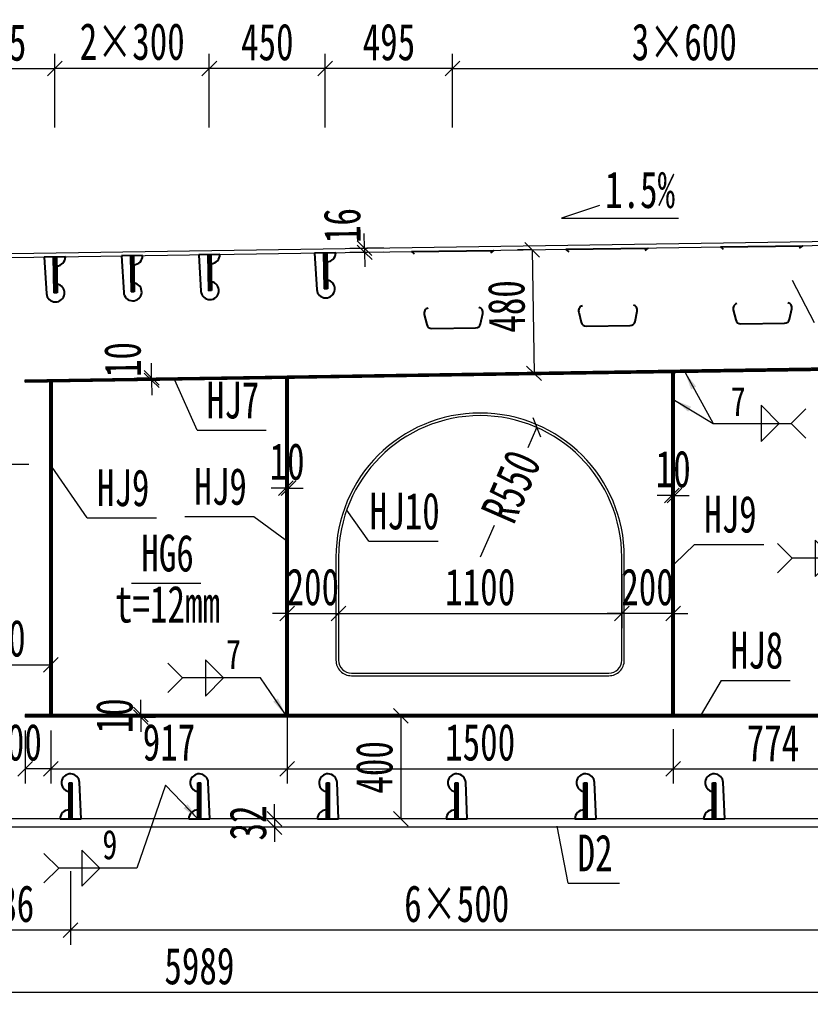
# Model space of a CAD drawing. Header units: millimetres. Extents: x 44597 to 300567, y -113054 to 73044.
# Drawn here: x 148277 to 151348, y -93842 to -90007 of the extents above; entities that cross this region are included whole.
import ezdxf
from ezdxf.enums import TextEntityAlignment as Align

# ---------------------------------------------------------------- set-up
doc = ezdxf.new("R2010")
doc.units = ezdxf.units.MM
doc.layers.get('Defpoints').update_dxf_attribs({"color": 8})
for name, color, linetype, lineweight in [('Dim', 4, 'Continuous', 15), ('文字', 7, 'Continuous', 15), ('细实线', 4, 'Continuous', 15), ('钢板粗线', 1, 'Continuous', 25), ('钢板细线', 6, 'Continuous', 15)]:
    doc.layers.add(name, color=color, linetype=linetype, lineweight=lineweight)
doc.layers.add('Text', color=4, linetype='Continuous')
doc.styles.add('111', font='', dxfattribs={"width": 0.7})
doc.styles.add('BM_Dim', font='', dxfattribs={"width": 0.85})
doc.styles.add('SMEDI', font='', dxfattribs={"width": 0.75})
doc.styles.get("Standard").update_dxf_attribs({"font": ''})
doc.styles.get('111').set_extended_font_data('仿宋_GB2312')
doc.styles.get('BM_Dim').set_extended_font_data('仿宋_GB2312')
doc.styles.get('SMEDI').set_extended_font_data('仿宋_GB2312')
doc.styles.get('Standard').set_extended_font_data('仿宋_GB2312')
doc.dimstyles.new('200', dxfattribs={"dimscale": 0, "dimtxt": 2.5, "dimasz": 1, "dimexe": 1, "dimexo": 1, "dimgap": 0.6, "dimtad": 1, "dimdec": 0, "dimdsep": 46, "dimtxsty": '111', "dimblk": 'OBLIQUE', "dimcen": 0, "dimclrd": 4, "dimclre": 4, "dimclrt": 4, "dimadec": 1, "dimazin": 2, "dimtfac": 1, "dimtdec": 0, "dimtix": 1, "dimtmove": 2, "dimatfit": 3, "dimfxl": 4, "dimfxlon": 1, "dimtolj": 1, "dimlwd": -1, "dimlwe": -1, "dimarcsym": 0})
doc.dimstyles.new('MSteel_1.0_1.0', dxfattribs={"dimtxt": 3, "dimasz": 1.2, "dimexe": 1, "dimexo": 1, "dimgap": 1, "dimtad": 3, "dimtoh": 1, "dimdec": 0, "dimzin": 0, "dimdsep": 46, "dimtxsty": 'Standard', "dimblk": 'ARCHTICK', "dimcen": 0.09, "dimclrd": 3, "dimclre": 3, "dimadec": 0, "dimazin": 0, "dimtfac": 1, "dimtdec": 4, "dimtofl": 0, "dimtmove": 0, "dimatfit": 3, "dimfxl": 1, "dimtolj": 1, "dimtzin": 0, "dimarcsym": 0})

# ---------------------------------------------------------------- blocks, each defined once
blk = doc.blocks.new('_Oblique')
at = {"color": 0, "linetype": 'ByBlock', "lineweight": -2}
blk.add_line((-0.5, -0.5), (0.5, 0.5), dxfattribs=at)
blk = doc.blocks.new('*D2966')
at = {"layer": 'Defpoints', "color": 0, "transparency": 16777216}
for p in [(152358.4, -89862.1), (152358.4, -90847.4), (143970.5, -90873.7)]:
    blk.add_point(p, dxfattribs=at)
at = {"layer": '细实线', "color": 4, "transparency": 16777216}
for p, q in [((143970.5, -90090.6), (143970.5, -89804.9)), ((152358.4, -90090.6), (152358.4, -89804.9)), ((143970.5, -89862.1), (152358.4, -89862.1))]:
    blk.add_line(p, q, dxfattribs=at)
at = {"layer": '细实线', "color": 4, "transparency": 16777216, "xscale": 57.14285714285715, "yscale": 57.14285714285715, "zscale": 57.14285714285715, "rotation": 180}
blk.add_blockref('_Oblique', (143970.5, -89862.1), dxfattribs=at)
at = {"layer": '细实线', "color": 4, "transparency": 16777216, "xscale": 57.14285714285715, "yscale": 57.14285714285715, "zscale": 57.14285714285715}
blk.add_blockref('_Oblique', (152358.4, -89862.1), dxfattribs=at)
at = {"layer": '细实线', "color": 4, "transparency": 16777216, "insert": (148164.5, -89759.8), "char_height": 142.86, "attachment_point": 5, "style": '111'}
blk.add_mtext('\\A1;8388', dxfattribs=at)
blk = doc.blocks.new('*D2969')
at = {"layer": 'Defpoints', "color": 0, "transparency": 16777216}
for p in [(145980.6, -93136), (151969.6, -93130.5), (145980.6, -93784.6)]:
    blk.add_point(p, dxfattribs=at)
at = {"layer": '细实线', "color": 4, "transparency": 16777216}
for p, q in [((145980.6, -93556), (145980.6, -93841.7)), ((151969.6, -93556), (151969.6, -93841.7)), ((151969.6, -93784.6), (145980.6, -93784.6))]:
    blk.add_line(p, q, dxfattribs=at)
at = {"layer": '细实线', "color": 4, "transparency": 16777216, "xscale": 57.14285714285715, "yscale": 57.14285714285715, "zscale": 57.14285714285715, "rotation": 180}
blk.add_blockref('_Oblique', (145980.6, -93784.6), dxfattribs=at)
at = {"layer": '细实线', "color": 4, "transparency": 16777216, "xscale": 57.14285714285715, "yscale": 57.14285714285715, "zscale": 57.14285714285715}
blk.add_blockref('_Oblique', (151969.6, -93784.6), dxfattribs=at)
at = {"layer": '细实线', "color": 4, "transparency": 16777216, "insert": (148975.1, -93682.3), "char_height": 142.86, "attachment_point": 5, "style": '111'}
blk.add_mtext('\\A1;5989', dxfattribs=at)
blk = doc.blocks.new('*D2992')
at = {"layer": 'Defpoints', "color": 0, "transparency": 16777216}
for p in [(152358.4, -89566), (140690.2, -90845.3), (152358.4, -90880)]:
    blk.add_point(p, dxfattribs=at)
at = {"layer": '细实线', "color": 4, "transparency": 16777216}
for p, q in [((140690.2, -89794.5), (140690.2, -89508.8)), ((152358.4, -89794.5), (152358.4, -89508.8)), ((140690.2, -89566), (152358.4, -89566))]:
    blk.add_line(p, q, dxfattribs=at)
at = {"layer": '细实线', "color": 4, "transparency": 16777216, "xscale": 57.14285714285715, "yscale": 57.14285714285715, "zscale": 57.14285714285715, "rotation": 180}
blk.add_blockref('_Oblique', (140690.2, -89566), dxfattribs=at)
at = {"layer": '细实线', "color": 4, "transparency": 16777216, "xscale": 57.14285714285715, "yscale": 57.14285714285715, "zscale": 57.14285714285715}
blk.add_blockref('_Oblique', (152358.4, -89566), dxfattribs=at)
at = {"layer": '细实线', "color": 4, "transparency": 16777216, "insert": (146524.3, -89463.7), "char_height": 142.86, "attachment_point": 5, "style": '111'}
blk.add_mtext('\\A1;11668', dxfattribs=at)
blk = doc.blocks.new('U型肋1')
at = {"layer": 'Defpoints'}
blk.add_line((-160, 0), (160, 0), dxfattribs=at)
at = {"layer": '钢板粗线', "color": 6}
for p, q in [((147.8, -9.7), (160, 0)), ((-147.8, -9.7), (-160, 0))]:
    blk.add_line(p, q, dxfattribs=at)
blk.add_lwpolyline([(-98.8, -220.5, 0.414266), (-113.8, -244.5), (-104.5, -284.5, 0.348876), (-85, -300), (85, -300, 0.348876), (104.5, -284.5), (113.8, -244.5, 0.414091), (98.8, -220.5, 0.414091)], format="xyb", dxfattribs=at)
blk = doc.blocks.new('12-140加劲 有过焊孔')
at = {"layer": 'Defpoints'}
blk.add_line((0, 0), (0, 140), dxfattribs=at)
at = {"layer": '钢板粗线', "color": 7}
for p, q in [((-6, 0), (-6, 140)), ((-6, 140), (6, 140)), ((6, 0), (6, 140)), ((41, 0), (35, 141.5)), ((-41, 0), (41, 0))]:
    blk.add_line(p, q, dxfattribs=at)
for centre, start, end in [((0, 140), 2.441, 260.1291), ((-6, 0), 90, 180)]:
    blk.add_arc(centre, 35, start, end, dxfattribs=at)
blk = doc.blocks.new('*D3011')
at = {"layer": 'Defpoints', "color": 0, "transparency": 16777216}
for p in [(-1238.1, 647.1), (-1238.1, -34.6), (-3038, -61.6)]:
    blk.add_point(p, dxfattribs=at)
at = {"layer": '细实线', "color": 4, "transparency": 16777216}
for p, q in [((-3038, 418.5), (-3038, 704.2)), ((-1238.1, 418.5), (-1238.1, 704.2)), ((-3038, 647.1), (-1238.1, 647.1))]:
    blk.add_line(p, q, dxfattribs=at)
at = {"layer": '细实线', "color": 4, "transparency": 16777216, "xscale": 57.14285714285715, "yscale": 57.14285714285715, "zscale": 57.14285714285715, "rotation": 180}
blk.add_blockref('_Oblique', (-3038, 647.1), dxfattribs=at)
at = {"layer": '细实线', "color": 4, "transparency": 16777216, "xscale": 57.14285714285715, "yscale": 57.14285714285715, "zscale": 57.14285714285715}
blk.add_blockref('_Oblique', (-1238.1, 647.1), dxfattribs=at)
at = {"layer": '细实线', "color": 4, "transparency": 16777216, "insert": (-2138, 749.3), "char_height": 142.86, "attachment_point": 5, "style": '111'}
blk.add_mtext('\\A1;3×600', dxfattribs=at)
blk = doc.blocks.new('*D3013')
at = {"layer": 'Defpoints', "color": 0, "transparency": 16777216}
for p in [(-3729.8, -2299.1), (-3589.7, -2267.1), (-3589.7, -2299.1)]:
    blk.add_point(p, dxfattribs=at)
at = {"layer": '细实线', "color": 4, "transparency": 16777216}
for p, q in [((-3729.8, -2267.1), (-3729.8, -2209.9)), ((-3646.9, -2267.1), (-3786.9, -2267.1)), ((-3646.9, -2299.1), (-3786.9, -2299.1)), ((-3729.8, -2267.1), (-3729.8, -2299.1)), ((-3729.8, -2299.1), (-3729.8, -2356.2))]:
    blk.add_line(p, q, dxfattribs=at)
at = {"layer": '细实线', "color": 4, "transparency": 16777216, "xscale": 57.14285714285715, "yscale": 57.14285714285715, "zscale": 57.14285714285715}
for p, rotation in [((-3729.8, -2267.1), 270), ((-3729.8, -2299.1), 90)]:
    blk.add_blockref('_Oblique', p, dxfattribs=dict(at, rotation=rotation))
at = {"layer": '细实线', "color": 4, "transparency": 16777216, "insert": (-3832, -2283.1), "char_height": 142.86, "attachment_point": 5, "rotation": 90, "style": '111'}
blk.add_mtext('\\A1;32', dxfattribs=at)
blk = doc.blocks.new('*D3014')
at = {"layer": 'Defpoints', "color": 0, "transparency": 16777216}
for p in [(-4249.6, -1862.1), (-4249.6, -1872.1), (-4249, -1872.1)]:
    blk.add_point(p, dxfattribs=at)
at = {"layer": '细实线', "color": 4, "transparency": 16777216}
for p, q in [((-4249, -1862.1), (-4249, -1804.9)), ((-4249, -1862.1), (-4191.8, -1862.1)), ((-4249, -1862.1), (-4249, -1872.1)), ((-4249, -1872.1), (-4191.8, -1872.1)), ((-4249, -1872.1), (-4249, -1929.2))]:
    blk.add_line(p, q, dxfattribs=at)
at = {"layer": '细实线', "color": 4, "transparency": 16777216, "xscale": 57.14285714285715, "yscale": 57.14285714285715, "zscale": 57.14285714285715}
for p, rotation in [((-4249, -1862.1), 270), ((-4249, -1872.1), 90)]:
    blk.add_blockref('_Oblique', p, dxfattribs=dict(at, rotation=rotation))
at = {"layer": '细实线', "color": 4, "transparency": 16777216, "insert": (-4351.2, -1867.1), "char_height": 142.86, "attachment_point": 5, "rotation": 90, "style": '111'}
blk.add_mtext('\\A1;10', dxfattribs=at)
blk = doc.blocks.new('*D3015')
at = {"layer": 'Defpoints', "color": 0, "transparency": 16777216}
for p in [(-3675.9, -982.3), (-3685.9, -1037.1), (-3675.9, -1037.1)]:
    blk.add_point(p, dxfattribs=at)
at = {"layer": '细实线', "color": 4, "transparency": 16777216}
for p, q in [((-3685.9, -982.3), (-3685.9, -925.2)), ((-3675.9, -982.3), (-3675.9, -925.2)), ((-3685.9, -982.3), (-3743, -982.3)), ((-3685.9, -982.3), (-3675.9, -982.3)), ((-3675.9, -982.3), (-3618.8, -982.3))]:
    blk.add_line(p, q, dxfattribs=at)
at = {"layer": '细实线', "color": 4, "transparency": 16777216, "xscale": 57.14285714285715, "yscale": 57.14285714285715, "zscale": 57.14285714285715}
blk.add_blockref('_Oblique', (-3685.9, -982.3), dxfattribs=at)
at = {"layer": '细实线', "color": 4, "transparency": 16777216, "xscale": 57.14285714285715, "yscale": 57.14285714285715, "zscale": 57.14285714285715, "rotation": 180}
blk.add_blockref('_Oblique', (-3675.9, -982.3), dxfattribs=at)
at = {"layer": '细实线', "color": 4, "transparency": 16777216, "insert": (-3680.9, -880.1), "char_height": 142.86, "attachment_point": 5, "style": '111'}
blk.add_mtext('\\A1;10', dxfattribs=at)
blk = doc.blocks.new('*D3016')
at = {"layer": 'Defpoints', "color": 0, "transparency": 16777216}
for p in [(-3680.9, -1776.5), (-2180.9, -1864.1), (-2180.9, -2072.6)]:
    blk.add_point(p, dxfattribs=at)
at = {"layer": '细实线', "color": 4, "transparency": 16777216}
for p, q in [((-3680.9, -1844), (-3680.9, -2129.7)), ((-2180.9, -1921.2), (-2180.9, -2129.7)), ((-3680.9, -2072.6), (-2180.9, -2072.6))]:
    blk.add_line(p, q, dxfattribs=at)
at = {"layer": '细实线', "color": 4, "transparency": 16777216, "xscale": 57.14285714285715, "yscale": 57.14285714285715, "zscale": 57.14285714285715, "rotation": 180}
blk.add_blockref('_Oblique', (-3680.9, -2072.6), dxfattribs=at)
at = {"layer": '细实线', "color": 4, "transparency": 16777216, "xscale": 57.14285714285715, "yscale": 57.14285714285715, "zscale": 57.14285714285715}
blk.add_blockref('_Oblique', (-2180.9, -2072.6), dxfattribs=at)
at = {"layer": '细实线', "color": 4, "transparency": 16777216, "insert": (-2930.9, -1970.3), "char_height": 142.86, "attachment_point": 5, "style": '111'}
blk.add_mtext('\\A1;1500', dxfattribs=at)
blk = doc.blocks.new('*D3017')
at = {"layer": 'Defpoints', "color": 0, "transparency": 16777216}
for p in [(-2180.9, -1862.1), (-1406.6, -1870.1), (-1406.6, -2072.6)]:
    blk.add_point(p, dxfattribs=at)
at = {"layer": '细实线', "color": 4, "transparency": 16777216}
for p, q in [((-2180.9, -1919.2), (-2180.9, -2129.7)), ((-1406.6, -1927.2), (-1406.6, -2129.7)), ((-2180.9, -2072.6), (-1406.6, -2072.6))]:
    blk.add_line(p, q, dxfattribs=at)
at = {"layer": '细实线', "color": 4, "transparency": 16777216, "xscale": 57.14285714285715, "yscale": 57.14285714285715, "zscale": 57.14285714285715, "rotation": 180}
blk.add_blockref('_Oblique', (-2180.9, -2072.6), dxfattribs=at)
at = {"layer": '细实线', "color": 4, "transparency": 16777216, "xscale": 57.14285714285715, "yscale": 57.14285714285715, "zscale": 57.14285714285715}
blk.add_blockref('_Oblique', (-1406.6, -2072.6), dxfattribs=at)
at = {"layer": '细实线', "color": 4, "transparency": 16777216, "insert": (-1793.8, -1971.9), "char_height": 142.86, "attachment_point": 5, "style": '111'}
blk.add_mtext('\\A1;774', dxfattribs=at)
blk = doc.blocks.new('*D3018')
at = {"layer": 'Defpoints', "color": 0, "transparency": 16777216}
for p in [(-2380.9, -1259.1), (-3480.9, -1293.6), (-2380.9, -1469.4)]:
    blk.add_point(p, dxfattribs=at)
at = {"layer": '细实线', "color": 4, "transparency": 16777216}
for p, q in [((-2380.9, -1316.2), (-2380.9, -1526.6)), ((-3480.9, -1350.7), (-3480.9, -1526.6)), ((-3480.9, -1469.4), (-2380.9, -1469.4))]:
    blk.add_line(p, q, dxfattribs=at)
at = {"layer": '细实线', "color": 4, "transparency": 16777216, "xscale": 57.14285714285715, "yscale": 57.14285714285715, "zscale": 57.14285714285715, "rotation": 180}
blk.add_blockref('_Oblique', (-3480.9, -1469.4), dxfattribs=at)
at = {"layer": '细实线', "color": 4, "transparency": 16777216, "xscale": 57.14285714285715, "yscale": 57.14285714285715, "zscale": 57.14285714285715}
blk.add_blockref('_Oblique', (-2380.9, -1469.4), dxfattribs=at)
at = {"layer": '细实线', "color": 4, "transparency": 16777216, "insert": (-2930.9, -1367.2), "char_height": 142.86, "attachment_point": 5, "style": '111'}
blk.add_mtext('\\A1;1100', dxfattribs=at)
blk = doc.blocks.new('*D3019')
at = {"layer": 'Defpoints', "color": 0, "transparency": 16777216}
for p in [(-3480.9, -1293.6), (-3680.9, -1351.9), (-3480.9, -1469.4)]:
    blk.add_point(p, dxfattribs=at)
at = {"layer": '细实线', "color": 4, "transparency": 16777216}
for p, q in [((-3480.9, -1350.7), (-3480.9, -1526.6)), ((-3680.9, -1409.1), (-3680.9, -1526.6)), ((-3680.9, -1469.4), (-3738, -1469.4)), ((-3680.9, -1469.4), (-3480.9, -1469.4)), ((-3480.9, -1469.4), (-3423.8, -1469.4))]:
    blk.add_line(p, q, dxfattribs=at)
at = {"layer": '细实线', "color": 4, "transparency": 16777216, "xscale": 57.14285714285715, "yscale": 57.14285714285715, "zscale": 57.14285714285715}
blk.add_blockref('_Oblique', (-3680.9, -1469.4), dxfattribs=at)
at = {"layer": '细实线', "color": 4, "transparency": 16777216, "xscale": 57.14285714285715, "yscale": 57.14285714285715, "zscale": 57.14285714285715, "rotation": 180}
blk.add_blockref('_Oblique', (-3480.9, -1469.4), dxfattribs=at)
at = {"layer": '细实线', "color": 4, "transparency": 16777216, "insert": (-3580.9, -1367.2), "char_height": 142.86, "attachment_point": 5, "style": '111'}
blk.add_mtext('\\A1;200', dxfattribs=at)
blk = doc.blocks.new('*D3021')
at = {"layer": 'Defpoints', "color": 0, "transparency": 16777216}
for p in [(-3208, -1867.1), (-3239.5, -2267.1), (-3208, -2267.1)]:
    blk.add_point(p, dxfattribs=at)
at = {"layer": '细实线', "color": 4, "transparency": 16777216}
for p, q in [((-3239.5, -1867.1), (-3296.6, -1867.1)), ((-3239.5, -1867.1), (-3239.5, -2267.1)), ((-3239.5, -2267.1), (-3296.6, -2267.1))]:
    blk.add_line(p, q, dxfattribs=at)
at = {"layer": '细实线', "color": 4, "transparency": 16777216, "xscale": 57.14285714285715, "yscale": 57.14285714285715, "zscale": 57.14285714285715}
for p, rotation in [((-3239.5, -1867.1), 90), ((-3239.5, -2267.1), 270)]:
    blk.add_blockref('_Oblique', p, dxfattribs=dict(at, rotation=rotation))
at = {"layer": '细实线', "color": 4, "transparency": 16777216, "insert": (-3341.7, -2067.1), "char_height": 142.86, "attachment_point": 5, "rotation": 90, "style": '111'}
blk.add_mtext('\\A1;400', dxfattribs=at)
blk = doc.blocks.new('角焊缝1')
at = {"layer": 'Dim'}
blk.add_line((-3101.175, 370.223), (-3106.48, 370.223), dxfattribs=at)
blk.add_lwpolyline([(-3107.48, 369.223), (-3106.48, 370.223), (-3107.48, 371.223)], dxfattribs=at)
blk.add_lwpolyline([(-3104.907, 371.455), (-3104.907, 368.992), (-3103.675, 370.223)], close=True, dxfattribs=at)
blk = doc.blocks.new('_ArchTick')
at = {"color": 0, "linetype": 'ByBlock', "const_width": 0.15}
blk.add_lwpolyline([(-0.5, -0.5), (0.5, 0.5)], dxfattribs=at)
blk = doc.blocks.new('*D3024')
at = {"layer": 'Defpoints', "color": 0, "transparency": 16777216}
for p in [(-2175.9, -1011.3), (-2185.9, -1066), (-2175.9, -1066)]:
    blk.add_point(p, dxfattribs=at)
at = {"layer": '细实线', "color": 4, "transparency": 16777216}
for p, q in [((-2185.9, -1011.3), (-2185.9, -954.1)), ((-2175.9, -1011.3), (-2175.9, -954.1)), ((-2185.9, -1011.3), (-2243, -1011.3)), ((-2185.9, -1011.3), (-2175.9, -1011.3)), ((-2175.9, -1011.3), (-2118.8, -1011.3))]:
    blk.add_line(p, q, dxfattribs=at)
at = {"layer": '细实线', "color": 4, "transparency": 16777216, "xscale": 57.14285714285715, "yscale": 57.14285714285715, "zscale": 57.14285714285715}
blk.add_blockref('_Oblique', (-2185.9, -1011.3), dxfattribs=at)
at = {"layer": '细实线', "color": 4, "transparency": 16777216, "xscale": 57.14285714285715, "yscale": 57.14285714285715, "zscale": 57.14285714285715, "rotation": 180}
blk.add_blockref('_Oblique', (-2175.9, -1011.3), dxfattribs=at)
at = {"layer": '细实线', "color": 4, "transparency": 16777216, "insert": (-2180.9, -909), "char_height": 142.86, "attachment_point": 5, "style": '111'}
blk.add_mtext('\\A1;10', dxfattribs=at)
blk = doc.blocks.new('*D3026')
at = {"layer": 'Defpoints', "color": 0, "transparency": 16777216}
for p in [(-4206.9, -564.2), (-4171.7, -553.6), (-4171.6, -563.6)]:
    blk.add_point(p, dxfattribs=at)
at = {"layer": '细实线', "color": 4, "transparency": 16777216}
for p, q in [((-4207, -554.2), (-4207.9, -497)), ((-4207, -554.2), (-4264.2, -555)), ((-4206.9, -564.2), (-4264, -565)), ((-4207, -554.2), (-4206.9, -564.2)), ((-4206.9, -564.2), (-4206, -621.3))]:
    blk.add_line(p, q, dxfattribs=at)
at = {"layer": '细实线', "color": 4, "transparency": 16777216, "xscale": 57.14285714285715, "yscale": 57.14285714285715, "zscale": 57.14285714285715}
for p, rotation in [((-4207, -554.2), 270.8593722436547), ((-4206.9, -564.2), 90.8593722436547)]:
    blk.add_blockref('_Oblique', p, dxfattribs=dict(at, rotation=rotation))
at = {"layer": '细实线', "color": 4, "transparency": 16777216, "insert": (-4319.2, -483.4), "char_height": 142.86, "attachment_point": 5, "rotation": 90.8594, "style": '111'}
blk.add_mtext('\\A1;10', dxfattribs=at)
blk = doc.blocks.new('*D3027')
at = {"layer": 'Defpoints', "color": 0, "transparency": 16777216}
for p in [(-2380.9, -1293.6), (-2180.9, -1351.9), (-2380.9, -1469.4)]:
    blk.add_point(p, dxfattribs=at)
at = {"layer": '细实线', "color": 4, "transparency": 16777216}
for p, q in [((-2380.9, -1350.7), (-2380.9, -1526.6)), ((-2180.9, -1409.1), (-2180.9, -1526.6)), ((-2380.9, -1469.4), (-2438, -1469.4)), ((-2180.9, -1469.4), (-2380.9, -1469.4)), ((-2180.9, -1469.4), (-2123.8, -1469.4))]:
    blk.add_line(p, q, dxfattribs=at)
at = {"layer": '细实线', "color": 4, "transparency": 16777216, "xscale": 57.14285714285715, "yscale": 57.14285714285715, "zscale": 57.14285714285715}
blk.add_blockref('_Oblique', (-2380.9, -1469.4), dxfattribs=at)
at = {"layer": '细实线', "color": 4, "transparency": 16777216, "xscale": 57.14285714285715, "yscale": 57.14285714285715, "zscale": 57.14285714285715, "rotation": 180}
blk.add_blockref('_Oblique', (-2180.9, -1469.4), dxfattribs=at)
at = {"layer": '细实线', "color": 4, "transparency": 16777216, "insert": (-2280.9, -1367.2), "char_height": 142.86, "attachment_point": 5, "style": '111'}
blk.add_mtext('\\A1;200', dxfattribs=at)
blk = doc.blocks.new('角焊缝2')
at = {"layer": 'Dim'}
blk.add_line((-3138.009, 370.223), (-3132.704, 370.223), dxfattribs=at)
blk.add_lwpolyline([(-3134.754, 371.455), (-3134.754, 368.992), (-3133.523, 370.223)], close=True, dxfattribs=at)
blk.add_lwpolyline([(-3131.704, 369.223), (-3132.704, 370.223), (-3131.704, 371.223)], dxfattribs=at)
blk = doc.blocks.new('*D3028')
at = {"layer": 'Defpoints', "color": 0, "transparency": 16777216}
for p in [(-2710.5, -747.2), (-2930.9, -1251.1)]:
    blk.add_point(p, dxfattribs=at)
at = {"layer": '细实线', "color": 4, "transparency": 16777216}
for p, q in [((-2744.2, -824.2), (-2710.5, -747.2)), ((-2876.9, -1127.7), (-2930.9, -1251.1))]:
    blk.add_line(p, q, dxfattribs=at)
at = {"layer": '细实线', "color": 4, "transparency": 16777216, "xscale": 57.14285714285715, "yscale": 57.14285714285715, "zscale": 57.14285714285715, "rotation": 66.37840734601615}
blk.add_blockref('_Oblique', (-2710.5, -747.2), dxfattribs=at)
at = {"layer": '细实线', "color": 4, "transparency": 16777216, "insert": (-2810.6, -976), "char_height": 142.86, "attachment_point": 5, "rotation": 66.3784, "style": '111'}
blk.add_mtext('\\A1;R550', dxfattribs=at)
blk = doc.blocks.new('*D3029')
at = {"layer": 'Defpoints', "color": 0, "transparency": 16777216}
for p in [(-2711.9, -56.7), (-2721.7, -536.9), (-2704.7, -536.6)]:
    blk.add_point(p, dxfattribs=at)
at = {"layer": '细实线', "color": 4, "transparency": 16777216}
for p, q in [((-2728.9, -56.9), (-2786, -57.8)), ((-2728.9, -56.9), (-2721.7, -536.9)), ((-2721.7, -536.9), (-2778.8, -537.7))]:
    blk.add_line(p, q, dxfattribs=at)
at = {"layer": '细实线', "color": 4, "transparency": 16777216, "xscale": 57.14285714285715, "yscale": 57.14285714285715, "zscale": 57.14285714285715}
for p, rotation in [((-2728.9, -56.9), 90.85937224365449), ((-2721.7, -536.9), 270.8593722436545)]:
    blk.add_blockref('_Oblique', p, dxfattribs=dict(at, rotation=rotation))
at = {"layer": '细实线', "color": 4, "transparency": 16777216, "insert": (-2828.2, -277.2), "char_height": 142.86, "attachment_point": 5, "rotation": 90.8594, "style": '111'}
blk.add_mtext('\\A1;480', dxfattribs=at)
blk = doc.blocks.new('*D3032')
at = {"layer": 'Defpoints', "color": 0, "transparency": 16777216}
for p in [(-4521.9, -2267.1), (-1521.9, -2267.1), (-4521.9, -2699.4)]:
    blk.add_point(p, dxfattribs=at)
at = {"layer": '细实线', "color": 4, "transparency": 16777216}
for p, q in [((-4521.9, -2470.8), (-4521.9, -2756.6)), ((-1521.9, -2470.8), (-1521.9, -2756.6)), ((-1521.9, -2699.4), (-4521.9, -2699.4))]:
    blk.add_line(p, q, dxfattribs=at)
at = {"layer": '细实线', "color": 4, "transparency": 16777216, "xscale": 57.14285714285715, "yscale": 57.14285714285715, "zscale": 57.14285714285715, "rotation": 180}
blk.add_blockref('_Oblique', (-4521.9, -2699.4), dxfattribs=at)
at = {"layer": '细实线', "color": 4, "transparency": 16777216, "xscale": 57.14285714285715, "yscale": 57.14285714285715, "zscale": 57.14285714285715}
blk.add_blockref('_Oblique', (-1521.9, -2699.4), dxfattribs=at)
at = {"layer": '细实线', "color": 4, "transparency": 16777216, "insert": (-3021.9, -2597.2), "char_height": 142.86, "attachment_point": 5, "style": '111'}
blk.add_mtext('\\A1;6×500', dxfattribs=at)
blk = doc.blocks.new('*D3033')
at = {"layer": 'Defpoints', "color": 0, "transparency": 16777216}
for p in [(-3532.9, 647.1), (-3532.9, -68.9), (-3038, -61.6)]:
    blk.add_point(p, dxfattribs=at)
at = {"layer": '细实线', "color": 4, "transparency": 16777216}
for p, q in [((-3532.9, 418.5), (-3532.9, 704.2)), ((-3038, 418.5), (-3038, 704.2)), ((-3038, 647.1), (-3532.9, 647.1))]:
    blk.add_line(p, q, dxfattribs=at)
at = {"layer": '细实线', "color": 4, "transparency": 16777216, "xscale": 57.14285714285715, "yscale": 57.14285714285715, "zscale": 57.14285714285715, "rotation": 180}
blk.add_blockref('_Oblique', (-3532.9, 647.1), dxfattribs=at)
at = {"layer": '细实线', "color": 4, "transparency": 16777216, "xscale": 57.14285714285715, "yscale": 57.14285714285715, "zscale": 57.14285714285715}
blk.add_blockref('_Oblique', (-3038, 647.1), dxfattribs=at)
at = {"layer": '细实线', "color": 4, "transparency": 16777216, "insert": (-3285.4, 749.3), "char_height": 142.86, "attachment_point": 5, "style": '111'}
blk.add_mtext('\\A1;495', dxfattribs=at)
blk = doc.blocks.new('*D3034')
at = {"layer": 'Defpoints', "color": 0, "transparency": 16777216}
for p in [(-3982.9, 647.1), (-3982.9, -75.7), (-3532.4, -61.6)]:
    blk.add_point(p, dxfattribs=at)
at = {"layer": '细实线', "color": 4, "transparency": 16777216}
for p, q in [((-3982.9, 418.5), (-3982.9, 704.2)), ((-3532.4, 418.5), (-3532.4, 704.2)), ((-3532.4, 647.1), (-3982.9, 647.1))]:
    blk.add_line(p, q, dxfattribs=at)
at = {"layer": '细实线', "color": 4, "transparency": 16777216, "xscale": 57.14285714285715, "yscale": 57.14285714285715, "zscale": 57.14285714285715, "rotation": 180}
blk.add_blockref('_Oblique', (-3982.9, 647.1), dxfattribs=at)
at = {"layer": '细实线', "color": 4, "transparency": 16777216, "xscale": 57.14285714285715, "yscale": 57.14285714285715, "zscale": 57.14285714285715}
blk.add_blockref('_Oblique', (-3532.4, 647.1), dxfattribs=at)
at = {"layer": '细实线', "color": 4, "transparency": 16777216, "insert": (-3757.7, 749.3), "char_height": 142.86, "attachment_point": 5, "style": '111'}
blk.add_mtext('\\A1;450', dxfattribs=at)
blk = doc.blocks.new('*D3035')
at = {"layer": 'Defpoints', "color": 0, "transparency": 16777216}
for p in [(-4582.9, 647.1), (-3982.9, -75.7), (-4582.9, -84.7)]:
    blk.add_point(p, dxfattribs=at)
at = {"layer": '细实线', "color": 4, "transparency": 16777216}
for p, q in [((-4582.9, 418.5), (-4582.9, 704.2)), ((-3982.9, 418.5), (-3982.9, 704.2)), ((-3982.9, 647.1), (-4582.9, 647.1))]:
    blk.add_line(p, q, dxfattribs=at)
at = {"layer": '细实线', "color": 4, "transparency": 16777216, "xscale": 57.14285714285715, "yscale": 57.14285714285715, "zscale": 57.14285714285715, "rotation": 180}
blk.add_blockref('_Oblique', (-4582.9, 647.1), dxfattribs=at)
at = {"layer": '细实线', "color": 4, "transparency": 16777216, "xscale": 57.14285714285715, "yscale": 57.14285714285715, "zscale": 57.14285714285715}
blk.add_blockref('_Oblique', (-3982.9, 647.1), dxfattribs=at)
at = {"layer": '细实线', "color": 4, "transparency": 16777216, "insert": (-4282.4, 751), "char_height": 142.86, "attachment_point": 5, "style": '111'}
blk.add_mtext('\\A1;2×300', dxfattribs=at)
blk = doc.blocks.new('*D3036')
at = {"layer": 'Defpoints', "color": 0, "transparency": 16777216}
for p in [(-3379.9, -66.7), (-3248.8, -48.7), (-3248.6, -64.7)]:
    blk.add_point(p, dxfattribs=at)
at = {"layer": '细实线', "color": 4, "transparency": 16777216}
for p, q in [((-3380.1, -50.7), (-3381, 6.4)), ((-3305.9, -49.6), (-3437.3, -51.6)), ((-3305.7, -65.6), (-3437, -67.6)), ((-3380.1, -50.7), (-3379.9, -66.7)), ((-3379.9, -66.7), (-3379, -123.8))]:
    blk.add_line(p, q, dxfattribs=at)
at = {"layer": '细实线', "color": 4, "transparency": 16777216, "xscale": 57.14285714285715, "yscale": 57.14285714285715, "zscale": 57.14285714285715}
for p, rotation in [((-3380.1, -50.7), 270.8593722436541), ((-3379.9, -66.7), 90.85937224365405)]:
    blk.add_blockref('_Oblique', p, dxfattribs=dict(at, rotation=rotation))
at = {"layer": '细实线', "color": 4, "transparency": 16777216, "insert": (-3466.2, 36.8), "char_height": 142.86, "attachment_point": 5, "rotation": 90.8594, "style": '111'}
blk.add_mtext('\\A1;16', dxfattribs=at)
blk = doc.blocks.new('*D3037')
at = {"layer": 'Defpoints', "color": 0, "transparency": 16777216}
for p in [(-4582.9, 647.1), (-5008.3, -97.1), (-4582.9, -84.7)]:
    blk.add_point(p, dxfattribs=at)
at = {"layer": '细实线', "color": 4, "transparency": 16777216}
for p, q in [((-5008.3, 418.5), (-5008.3, 704.2)), ((-4582.9, 418.5), (-4582.9, 704.2)), ((-5008.3, 647.1), (-4582.9, 647.1))]:
    blk.add_line(p, q, dxfattribs=at)
at = {"layer": '细实线', "color": 4, "transparency": 16777216, "xscale": 57.14285714285715, "yscale": 57.14285714285715, "zscale": 57.14285714285715, "rotation": 180}
blk.add_blockref('_Oblique', (-5008.3, 647.1), dxfattribs=at)
at = {"layer": '细实线', "color": 4, "transparency": 16777216, "xscale": 57.14285714285715, "yscale": 57.14285714285715, "zscale": 57.14285714285715}
blk.add_blockref('_Oblique', (-4582.9, 647.1), dxfattribs=at)
at = {"layer": '细实线', "color": 4, "transparency": 16777216, "insert": (-4795.6, 747.8), "char_height": 142.86, "attachment_point": 5, "style": '111'}
blk.add_mtext('\\A1;425', dxfattribs=at)
blk = doc.blocks.new('*D3038')
at = {"layer": 'Defpoints', "color": 0, "transparency": 16777216}
for p in [(-4598.3, -1867.1), (-3680.9, -1867.1), (-3680.9, -2072.6)]:
    blk.add_point(p, dxfattribs=at)
at = {"layer": '细实线', "color": 4, "transparency": 16777216}
for p, q in [((-4598.3, -1924.2), (-4598.3, -2129.7)), ((-3680.9, -1924.2), (-3680.9, -2129.7)), ((-4598.3, -2072.6), (-3680.9, -2072.6))]:
    blk.add_line(p, q, dxfattribs=at)
at = {"layer": '细实线', "color": 4, "transparency": 16777216, "xscale": 57.14285714285715, "yscale": 57.14285714285715, "zscale": 57.14285714285715, "rotation": 180}
blk.add_blockref('_Oblique', (-4598.3, -2072.6), dxfattribs=at)
at = {"layer": '细实线', "color": 4, "transparency": 16777216, "xscale": 57.14285714285715, "yscale": 57.14285714285715, "zscale": 57.14285714285715}
blk.add_blockref('_Oblique', (-3680.9, -2072.6), dxfattribs=at)
at = {"layer": '细实线', "color": 4, "transparency": 16777216, "insert": (-4139.6, -1970.3), "char_height": 142.86, "attachment_point": 5, "style": '111'}
blk.add_mtext('\\A1;917', dxfattribs=at)
blk = doc.blocks.new('*D3039')
at = {"layer": 'Defpoints', "color": 0, "transparency": 16777216}
for p in [(-4698.3, -1867.1), (-4598.3, -1867.1), (-4698.3, -2072.6)]:
    blk.add_point(p, dxfattribs=at)
at = {"layer": '细实线', "color": 4, "transparency": 16777216}
for p, q in [((-4698.3, -1924.2), (-4698.3, -2129.7)), ((-4598.3, -1924.2), (-4598.3, -2129.7)), ((-4598.3, -2072.6), (-4698.3, -2072.6))]:
    blk.add_line(p, q, dxfattribs=at)
at = {"layer": '细实线', "color": 4, "transparency": 16777216, "xscale": 57.14285714285715, "yscale": 57.14285714285715, "zscale": 57.14285714285715, "rotation": 180}
blk.add_blockref('_Oblique', (-4698.3, -2072.6), dxfattribs=at)
at = {"layer": '细实线', "color": 4, "transparency": 16777216, "xscale": 57.14285714285715, "yscale": 57.14285714285715, "zscale": 57.14285714285715}
blk.add_blockref('_Oblique', (-4598.3, -2072.6), dxfattribs=at)
at = {"layer": '细实线', "color": 4, "transparency": 16777216, "insert": (-4735.4, -1970.3), "char_height": 142.86, "attachment_point": 5, "style": '111'}
blk.add_mtext('\\A1;100', dxfattribs=at)
blk = doc.blocks.new('*D3040')
at = {"layer": 'Defpoints', "color": 0, "transparency": 16777216}
for p in [(-4998.3, -1429.4), (-4598.3, -1429.4), (-4598.3, -1668.6)]:
    blk.add_point(p, dxfattribs=at)
at = {"layer": '细实线', "color": 4, "transparency": 16777216}
for p, q in [((-4998.3, -1486.6), (-4998.3, -1725.7)), ((-4598.3, -1486.6), (-4598.3, -1725.7)), ((-4998.3, -1668.6), (-4598.3, -1668.6))]:
    blk.add_line(p, q, dxfattribs=at)
at = {"layer": '细实线', "color": 4, "transparency": 16777216, "xscale": 57.14285714285715, "yscale": 57.14285714285715, "zscale": 57.14285714285715, "rotation": 180}
blk.add_blockref('_Oblique', (-4998.3, -1668.6), dxfattribs=at)
at = {"layer": '细实线', "color": 4, "transparency": 16777216, "xscale": 57.14285714285715, "yscale": 57.14285714285715, "zscale": 57.14285714285715}
blk.add_blockref('_Oblique', (-4598.3, -1668.6), dxfattribs=at)
at = {"layer": '细实线', "color": 4, "transparency": 16777216, "insert": (-4798.3, -1566.3), "char_height": 142.86, "attachment_point": 5, "style": '111'}
blk.add_mtext('\\A1;400', dxfattribs=at)
blk = doc.blocks.new('*D3042')
at = {"layer": 'Defpoints', "color": 0, "transparency": 16777216}
for p in [(-5008.3, -2267.1), (-4521.9, -2267.1), (-5008.3, -2699.4)]:
    blk.add_point(p, dxfattribs=at)
at = {"layer": '细实线', "color": 4, "transparency": 16777216}
for p, q in [((-5008.3, -2470.8), (-5008.3, -2756.6)), ((-4521.9, -2470.8), (-4521.9, -2756.6)), ((-4521.9, -2699.4), (-5008.3, -2699.4))]:
    blk.add_line(p, q, dxfattribs=at)
at = {"layer": '细实线', "color": 4, "transparency": 16777216, "xscale": 57.14285714285715, "yscale": 57.14285714285715, "zscale": 57.14285714285715, "rotation": 180}
blk.add_blockref('_Oblique', (-5008.3, -2699.4), dxfattribs=at)
at = {"layer": '细实线', "color": 4, "transparency": 16777216, "xscale": 57.14285714285715, "yscale": 57.14285714285715, "zscale": 57.14285714285715}
blk.add_blockref('_Oblique', (-4521.9, -2699.4), dxfattribs=at)
at = {"layer": '细实线', "color": 4, "transparency": 16777216, "insert": (-4765.1, -2597.2), "char_height": 142.86, "attachment_point": 5, "style": '111'}
blk.add_mtext('\\A1;486', dxfattribs=at)
blk = doc.blocks.new('EEE1')
at = {"layer": 'Defpoints', "color": 8}
for p, q in [((-4698.3, -566.5), (-1043.2, -511.7)), ((-2180.9, -1862.1), (-2180.9, -528.8)), ((-4598.3, -565), (-4598.3, -1867.1)), ((-3680.9, -1862.1), (-3680.9, -551.3)), ((-1306.6, -1867.1), (-4698.3, -1867.1))]:
    blk.add_line(p, q, dxfattribs=at)
at = {"layer": '细实线'}
for p, q in [((-2467.3, 115.6), (-2614.6, 65.8)), ((-2614.6, 65.8), (-2159.9, 65.8)), ((-1631.9, -341), (-1717.3, -176.4)), ((-4030.3, -757.8), (-4116.3, -562.8)), ((-4030.3, -757.8), (-3761.6, -757.8)), ((-4890, -890.1), (-4683.9, -890.1)), ((-3363.4, -1188.6), (-3449.4, -1067.6)), ((-4078.6, -1093.2), (-3809.9, -1093.2)), ((-3809.9, -1093.2), (-3688.7, -1182.6)), ((-3363.4, -1188.6), (-3094.6, -1188.6)), ((-2098.3, -1200.9), (-2175.9, -1276.7)), ((-2098.3, -1200.9), (-1829.5, -1200.9)), ((-1995.3, -1729.1), (-2073.1, -1862.1)), ((-1995.3, -1729.1), (-1726.5, -1729.1)), ((-2589.6, -2516.6), (-2631.3, -2295.1)), ((-2589.6, -2516.6), (-2390.1, -2516.6))]:
    blk.add_line(p, q, dxfattribs=at)
at = {"layer": '细实线', "color": 8}
blk.add_line((-4152.5, -2135.9), (-4264.9, -2458.6), dxfattribs=at)
at = {"layer": '钢板细线'}
for p, q in [((-4698.4, -561.5), (-1043.2, -506.7)), ((-4698.2, -571.5), (-1043.1, -516.7)), ((-2185.9, -1862.1), (-2185.9, -533.8)), ((-2175.9, -1862.1), (-2175.9, -533.7)), ((-4698.2, -571.5), (-4698.4, -561.5)), ((-4603.3, -570.1), (-4603.3, -1862.1)), ((-4593.3, -570), (-4593.3, -1862.1)), ((-3685.9, -1862.1), (-3685.9, -556.3)), ((-3675.9, -1862.1), (-3675.9, -556.2)), ((-1306.6, -1862.1), (-4698.3, -1862.1)), ((-4698.3, -1862.1), (-4698.3, -1872.1)), ((-1306.6, -1872.1), (-4698.3, -1872.1))]:
    blk.add_line(p, q, dxfattribs=at)
for points in [[(-2370.9, -1251.1, 1), (-3490.9, -1251.1), (-3490.9, -1651.1, 0.414214), (-3430.9, -1711.1), (-2430.9, -1711.1, 0.414214), (-2370.9, -1651.1)], [(-2380.9, -1251.1, 1), (-3480.9, -1251.1), (-3480.9, -1651.1, 0.414214), (-3430.9, -1701.1), (-2430.9, -1701.1, 0.414214), (-2380.9, -1651.1)]]:
    blk.add_lwpolyline(points, format="xyb", close=True, dxfattribs=at)
at = {"layer": '细实线', "rotation": 180.9806856942544}
for p in [(-3982.9, -75.7), (-3532.9, -68.9), (-4582.9, -84.7), (-4282.9, -80.2)]:
    blk.add_blockref('12-140加劲 有过焊孔', p, dxfattribs=at)
at = {"layer": '细实线', "color": 8, "xscale": 57.1428571428572, "yscale": 57.1428571428572, "zscale": 57.1428571428572}
for name, p in [('角焊缝2', (177289, -21886.8)), ('角焊缝1', (175793.7, -22410.5)), ('角焊缝1', (173425.6, -22875.4)), ('角焊缝1', (172945.1, -23614.3))]:
    blk.add_blockref(name, p, dxfattribs=at)
at = {"layer": '钢板细线'}
for name, p, rotation in [('U型肋1', (-3038, -61.6), 0.8593722436390178), ('U型肋1', (-2438, -52.6), 0.8593722436390178), ('U型肋1', (-1838, -43.6), 0.8593722436390178), ('12-140加劲 有过焊孔', (-4521.9, -2267.1), 359.9999999999936), ('12-140加劲 有过焊孔', (-4021.9, -2267.1), 359.9999999999936), ('12-140加劲 有过焊孔', (-3521.9, -2267.1), 359.9999999999936), ('12-140加劲 有过焊孔', (-3021.9, -2267.1), 359.9999999999936), ('12-140加劲 有过焊孔', (-2521.9, -2267.1), 359.9999999999936), ('12-140加劲 有过焊孔', (-2021.9, -2267.1), 359.9999999999936)]:
    blk.add_blockref(name, p, dxfattribs=dict(at, rotation=rotation))
at = {"layer": 'Text', "color": 8, "style": 'SMEDI', "width": 0.75}
for s, p in [('7', (-1957.7, -645.7)), ('7', (-3918, -1627.8)), ('9', (-4398.5, -2366.7))]:
    blk.add_text(s, height=114.3, dxfattribs=at).set_placement(p, align=Align.MIDDLE_LEFT)
at = {"layer": '文字', "style": 'BM_Dim', "width": 0.7}
for s, p in [('1.5%', (-2309.8, 62.3)), ('HJ7', (-3890.8, -754.8)), ('HJ9', (-3939.1, -1090.1)), ('HJ10', (-3223.9, -1185.6)), ('HJ9', (-1958.8, -1197.9)), ('HJ8', (-1855.8, -1726.1)), ('D2', (-2484.7, -2513.6))]:
    blk.add_text(s, height=142.86, dxfattribs=at).set_placement(p, align=Align.BOTTOM_CENTER)
at = {"layer": '细实线'}
dim = blk.add_linear_dim(base=(-4582.9, 647.1), p1=(-3982.9, -75.7), p2=(-4582.9, -84.7), text='2×300', dimstyle='200', override={"dimscale": 57.142857, "dimtxsty": '111', "dimblk": 'Oblique'}, dxfattribs=at)
dim.commit()
dim.dimension.update_dxf_attribs({"geometry": '*D3035', "text_midpoint": (-4282.4, 751), "dimtype": 160})
for base, p1, p2, override, picture, middle in [((-4582.9, 647.1), (-5008.3, -97.1), (-4582.9, -84.7), {"dimscale": 57.142857, "dimtxsty": '111', "dimblk": 'Oblique'}, '*D3037', (-4795.6, 747.8)), ((-3982.9016, 647.1016), (-3532.4454, -61.5675), (-3982.9016, -75.6595), {"dimscale": 57.142857, "dimtxsty": '111', "dimblk": 'Oblique'}, '*D3034', (-3757.6735, 749.341)), ((-3532.9, 647.1), (-3038, -61.6), (-3532.9, -68.9), {"dimscale": 57.142857, "dimblk": 'Oblique'}, '*D3033', (-3285.4, 749.3)), ((-3675.9, -982.3), (-3685.9, -1037.1), (-3675.9, -1037.1), {"dimscale": 57.142857, "dimblk": 'Oblique'}, '*D3015', (-3680.9, -880.1)), ((-2175.9, -1011.3), (-2185.9, -1066), (-2175.9, -1066), {"dimscale": 57.142857, "dimblk": 'Oblique'}, '*D3024', (-2180.9, -909)), ((-2380.9, -1469.4), (-3480.9, -1293.6), (-2380.9, -1259.1), {"dimscale": 57.142857, "dimblk": 'Oblique'}, '*D3018', (-2930.9, -1367.2)), ((-3480.9, -1469.4), (-3680.9, -1351.9), (-3480.9, -1293.6), {"dimscale": 57.142857, "dimblk": 'Oblique'}, '*D3019', (-3580.9, -1367.2)), ((-4598.3, -1668.6), (-4998.3, -1429.4), (-4598.3, -1429.4), {"dimscale": 57.142857, "dimblk": 'Oblique'}, '*D3040', (-4798.3, -1566.3)), ((-2180.9, -2072.6), (-3680.9, -1776.5), (-2180.9, -1864.1), {"dimscale": 57.142857, "dimblk": 'Oblique'}, '*D3016', (-2930.9, -1970.3)), ((-3680.9, -2072.6), (-4598.3, -1867.1), (-3680.9, -1867.1), {"dimscale": 57.142857, "dimblk": 'Oblique'}, '*D3038', (-4139.6, -1970.3)), ((-1406.6, -2072.6), (-2180.9, -1862.1), (-1406.6, -1870.1), {"dimscale": 57.142857, "dimblk": 'Oblique'}, '*D3017', (-1793.8, -1971.9)), ((-5008.3, -2699.4), (-4521.9, -2267.1), (-5008.3, -2267.1), {"dimscale": 57.142857, "dimblk": 'Oblique'}, '*D3042', (-4765.1, -2597.2))]:
    dim = blk.add_linear_dim(base=base, p1=p1, p2=p2, dimstyle='200', override=override, dxfattribs=at)
    dim.commit()
    dim.dimension.update_dxf_attribs({"geometry": picture, "text_midpoint": middle})
for base, p1, p2, text, picture, middle in [((-1238.1, 647.1), (-3038, -61.6), (-1238.1, -34.6), '3×600', '*D3011', (-2138, 749.3)), ((-4521.9, -2699.4), (-1521.9, -2267.1), (-4521.9, -2267.1), '6×500', '*D3032', (-3021.9, -2597.2))]:
    dim = blk.add_linear_dim(base=base, p1=p1, p2=p2, text=text, dimstyle='200', override={"dimscale": 57.142857, "dimtxsty": '111', "dimblk": 'Oblique'}, dxfattribs=at)
    dim.commit()
    dim.dimension.update_dxf_attribs({"geometry": picture, "text_midpoint": middle})
for base, p1, p2, picture, middle in [((-3379.9, -66.7), (-3248.8, -48.7), (-3248.6, -64.7), '*D3036', (-3466.2, 36.8)), ((-2721.7, -536.9), (-2711.9, -56.7), (-2704.7, -536.6), '*D3029', (-2828.2, -277.2)), ((-4206.9, -564.2), (-4171.7, -553.6), (-4171.6, -563.6), '*D3026', (-4319.2, -483.4))]:
    dim = blk.add_linear_dim(base=base, p1=p1, p2=p2, angle=270.8594, dimstyle='200', override={"dimscale": 57.142857, "dimblk": 'Oblique'}, dxfattribs=at)
    dim.commit()
    dim.dimension.update_dxf_attribs({"geometry": picture, "text_midpoint": middle, "dimtype": 161})
dim = blk.add_radius_dim(center=(-2930.9, -1251.1), mpoint=(-2710.5, -747.2), dimstyle='200', override={"dimscale": 57.142857, "dimblk": 'Oblique'}, dxfattribs=at)
dim.commit()
dim.dimension.update_dxf_attribs({"geometry": '*D3028', "text_midpoint": (-2810.6, -976), "dimtype": 164})
for base, p1, p2, angle, picture, middle in [((-2380.9, -1469.4), (-2180.9, -1351.9), (-2380.9, -1293.6), 180, '*D3027', (-2280.9, -1367.2)), ((-3239.5, -2267.1), (-3208, -1867.1), (-3208, -2267.1), 90, '*D3021', (-3341.7, -2067.1))]:
    dim = blk.add_linear_dim(base=base, p1=p1, p2=p2, angle=angle, dimstyle='200', override={"dimscale": 57.142857, "dimblk": 'Oblique'}, dxfattribs=at)
    dim.commit()
    dim.dimension.update_dxf_attribs({"geometry": picture, "text_midpoint": middle})
for p1, p2, distance, picture, middle in [((-4249.6, -1862.1), (-4249.6, -1872.1), 0.6, '*D3014', (-4351.2, -1867.1)), ((-3589.7, -2267.1), (-3589.7, -2299.1), -140, '*D3013', (-3832, -2283.1))]:
    dim = blk.add_aligned_dim(p1=p1, p2=p2, distance=distance, dimstyle='200', override={"dimscale": 57.142857, "dimblk": 'Oblique'}, dxfattribs=at)
    dim.commit()
    dim.dimension.update_dxf_attribs({"geometry": picture, "text_midpoint": middle})
dim = blk.add_linear_dim(base=(-4698.3, -2072.6), p1=(-4598.3, -1867.1), p2=(-4698.3, -1867.1), dimstyle='200', override={"dimscale": 57.142857, "dimblk": 'Oblique'}, dxfattribs=at)
dim.commit()
dim.dimension.update_dxf_attribs({"geometry": '*D3039', "text_midpoint": (-4735.4, -1970.3), "dimtype": 160})
at = {"layer": 'Dim', "color": 8}
for points in [[(-2134.9, -533.5), (-2025.8, -731.2)], [(-2175.9, -640.7), (-2025.8, -731.2)], [(-3686.9, -1862.1), (-3784.4, -1719.8)], [(-4027.9, -2267.6), (-4152.5, -2135.9)]]:
    blk.add_leader(points, dimstyle='MSteel_1.0_1.0', override={"dimscale": 57.142857, "dimclrd": 8}, dxfattribs=at)

msp = doc.modelspace()

# ---------------------------------------------------------------- linework, layer by layer
at = {"layer": '细实线'}
for p, q in [((148539.5, -91941.4), (148403.1, -91744.7)), ((148539.5, -91941.4), (148808.2, -91941.4)), ((148711.6, -92195.1), (148980.4, -92195.1))]:
    msp.add_line(p, q, dxfattribs=at)
at = {"layer": '钢板细线'}
for p, q in [((151969.6, -93110.1), (145980.6, -93110.1)), ((151969.6, -93142.1), (145980.6, -93142.1))]:
    msp.add_line(p, q, dxfattribs=at)
for points in [[(140690.2, -90840.8), (148158.4, -90915.6), (152996.5, -90843)], [(140690.2, -90856.8), (148158.4, -90931.6), (152996.5, -90859)]]:
    msp.add_lwpolyline(points, dxfattribs=at)

# ---------------------------------------------------------------- block references
at = {"layer": '细实线'}
msp.add_blockref('EEE1', (152996.5, -90843), dxfattribs=at)

# ---------------------------------------------------------------- texts
at = {"layer": '文字', "style": 'BM_Dim', "width": 0.7}
for s, p in [('HJ9', (148679, -91938.3)), ('HG6', (148851.1, -92192.1)), ('t=12mm', (148851.1, -92390.4))]:
    msp.add_text(s, height=142.86, dxfattribs=at).set_placement(p, align=Align.BOTTOM_CENTER)

# ---------------------------------------------------------------- dimensions: what is measured, and where the dimension line sits
at = {"layer": '细实线'}
for base, p1, p2, picture, middle in [((152358.4, -89566), (140690.2, -90845.3), (152358.4, -90880), '*D2992', (146524.3, -89463.7)), ((152358.4, -89862.1), (143970.5, -90873.7), (152358.4, -90847.4), '*D2966', (148164.5, -89759.8)), ((145980.6, -93784.6), (151969.6, -93130.5), (145980.6, -93136), '*D2969', (148975.1, -93682.3))]:
    dim = msp.add_linear_dim(base=base, p1=p1, p2=p2, dimstyle='200', override={"dimscale": 57.142857, "dimtxsty": '111', "dimblk": 'Oblique'}, dxfattribs=at)
    dim.commit()
    dim.dimension.update_dxf_attribs({"geometry": picture, "text_midpoint": middle})

doc.saveas('drawing.dxf')
